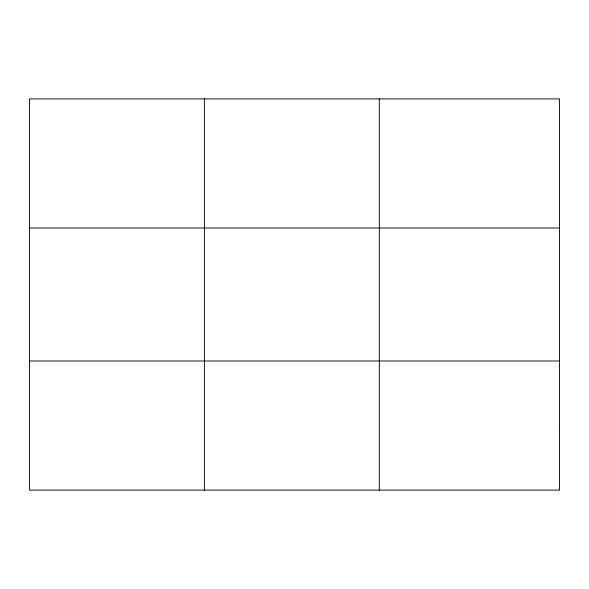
<?xml version="1.0" encoding="UTF-8"?>
<svg xmlns="http://www.w3.org/2000/svg" width="589" height="589" viewBox="0 0 589 589"><rect width="100%" height="100%" fill="white"/><g stroke="black" fill="none" stroke-linecap="round" stroke-linejoin="round"><path stroke-width="0.88" d="M204.383 490.107L204.383 98.893M379.316 490.107L379.316 98.893M29.45 227.995L559.55 227.995M29.45 361.005L559.55 361.005M559.55 425.56L559.55 490.107L29.45 490.107L29.45 98.893L559.55 98.893L559.55 425.56"/></g></svg>
